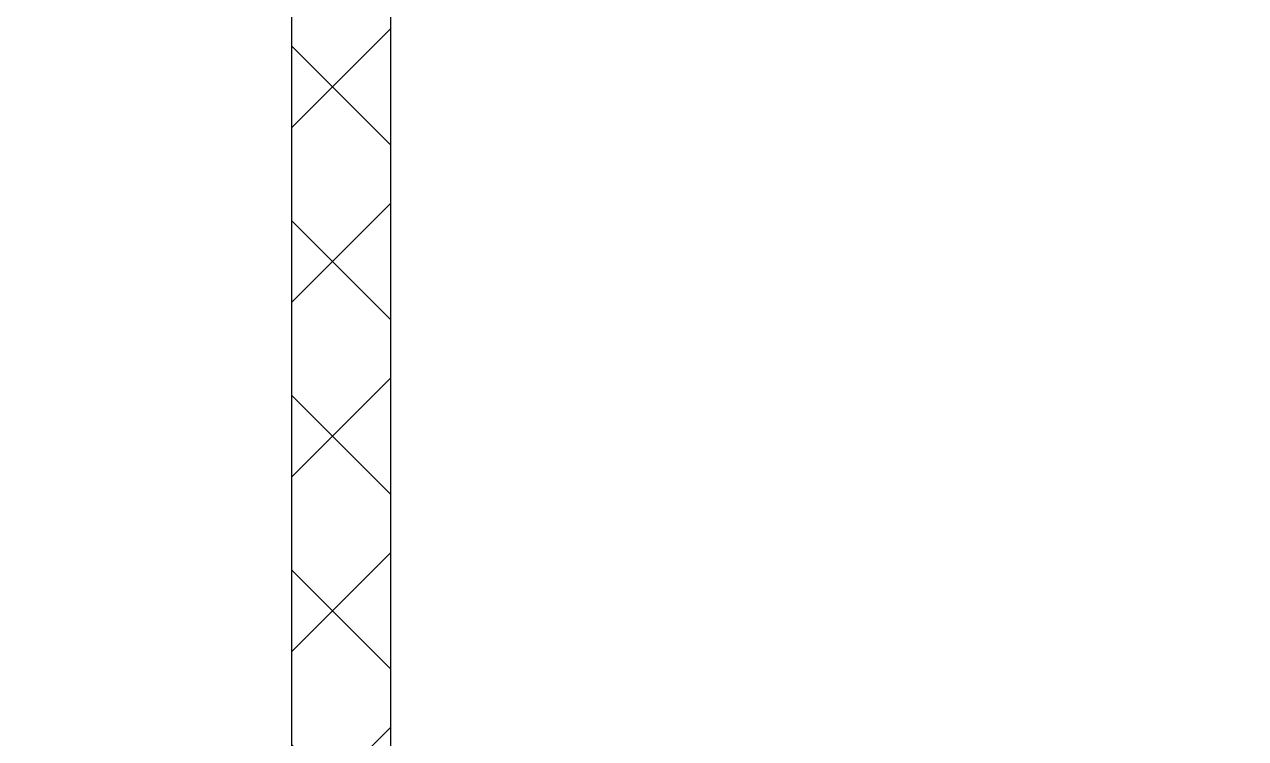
# Model space of a CAD drawing. Header units: millimetres. Extents: x 0 to 1680, y 0 to 594.
# Drawn here: x 738.89 to 758.66, y 444.83 to 456.39 of the extents above; entities that cross this region are included whole.
import ezdxf

# ---------------------------------------------------------------- set-up
doc = ezdxf.new("R2010")
doc.units = ezdxf.units.MM
doc.linetypes.add('K5LT_BASIC', pattern=[0])
doc.layers.add('Системный слой', color=7, linetype='Continuous')

# ---------------------------------------------------------------- blocks, each defined once
blk = doc.blocks.new('U505')
at = {"layer": 'Системный слой'}
h = blk.add_hatch(dxfattribs=at)
h.set_pattern_fill('', angle=45, style=0, pattern_type=0)
h.set_pattern_definition([(45, (0, 0), (-1.4142136, 1.4142136), []), (135, (0, 0), (-1.4142136, -1.4142136), [])])
h.paths.add_polyline_path([(744.818, 431.977), (744.818, 479.777), (743.218, 479.777), (743.218, 431.977)])
at = {"layer": 'Системный слой', "color": 150, "linetype": 'K5LT_BASIC', "lineweight": 25, "true_color": 0x0080ff}
for p, q in [((744.818, 479.777), (744.818, 431.977)), ((743.218, 431.977), (743.218, 478.677))]:
    blk.add_line(p, q, dxfattribs=at)

msp = doc.modelspace()

# ---------------------------------------------------------------- block references
at = {"layer": 'Системный слой'}
msp.add_blockref('U505', (0, 0), dxfattribs=at)

doc.saveas('drawing.dxf')
